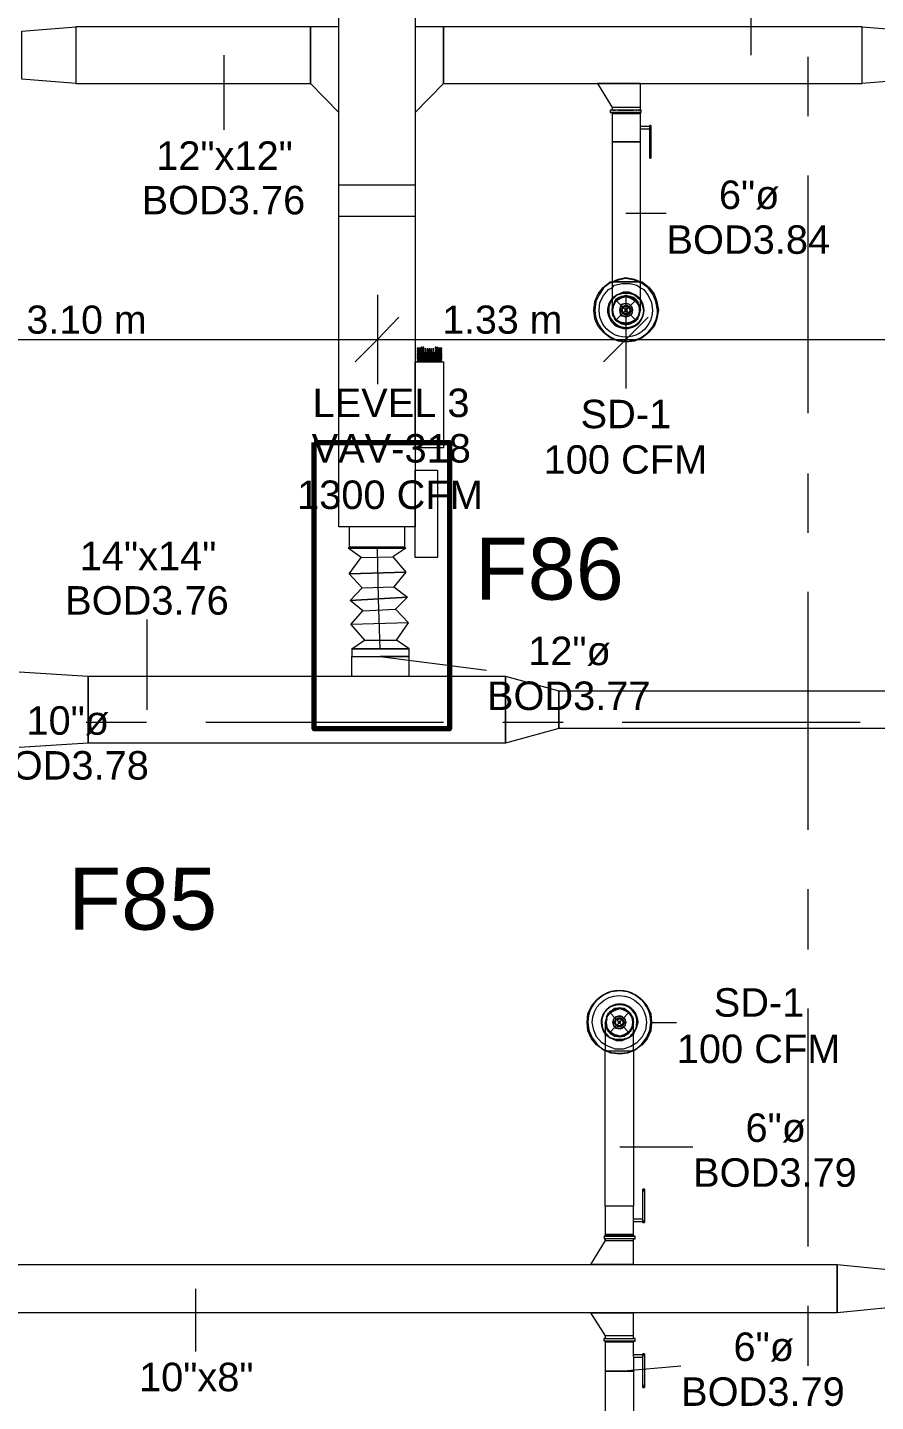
# Model space of a CAD drawing. Header units: metres. Extents: x -2 to 237, y -8 to 52.
# Drawn here: x 49.44 to 53.97, y 39.22 to 46.55 of the extents above; entities that cross this region are included whole.
import ezdxf

# ---------------------------------------------------------------- set-up
doc = ezdxf.new("R2010")
doc.units = ezdxf.units.M
doc.layers.add('HVAC - Ductos', color=5, linetype='Continuous', lineweight=0)
doc.layers.add('PDF3_Text', color=7, linetype='Continuous', lineweight=0)
doc.layers.add('PDF3_Geometry', color=7, linetype='Continuous', lineweight=0, true_color=0xaaaaaa)
doc.styles.add('PDF ArialUnicodeMS-Bold-Identity-H', font='arial.ttf')
doc.styles.add('PDF Helvetica', font='')
doc.styles.get('PDF Helvetica').set_extended_font_data('Helvetica')

msp = doc.modelspace()

# ---------------------------------------------------------------- linework, layer by layer
at = {"layer": 'HVAC - Ductos', "lineweight": 0}
for points in [[(51.5128, 46.6414), (51.5128, 45.5414), (51.1049, 45.5414), (51.1049, 46.6414)], [(49.7024, 46.5543), (49.7024, 46.2518), (49.4136, 46.2747), (49.4136, 46.5314)], [(50.9536, 46.5543), (49.7024, 46.5543), (49.7024, 46.2518), (50.9536, 46.2518), (50.9536, 46.5543), (50.9536, 46.2518), (51.1049, 46.096), (51.1049, 46.5543)], [(53.8962, 46.2518), (53.8962, 46.5543), (54.1849, 46.5314), (54.1849, 46.2747), (53.8962, 46.2518), (53.8962, 46.5543), (51.664, 46.5543), (51.5128, 46.5543), (51.5128, 46.096), (51.664, 46.2518), (51.664, 46.5543), (51.664, 46.2518)], [(52.7641, 45.8622), (52.7641, 45.8576), (52.7641, 45.853), (52.7641, 45.8576)], [(52.7686, 45.8622), (52.7686, 45.8576), (52.7686, 45.853), (52.7686, 45.8576)], [(51.1049, 43.8868), (51.1049, 45.711), (51.5128, 45.711), (51.5128, 43.8868)], [(52.5623, 45.1059), (52.5899, 45.1242), (52.622, 45.138), (52.6541, 45.138), (52.6861, 45.1242), (52.7091, 45.1059), (52.7136, 45.1014), (52.7091, 45.1059), (52.6861, 45.1242), (52.6541, 45.138), (52.622, 45.138), (52.5899, 45.1242), (52.5623, 45.1059), (52.5623, 45.1014)], [(52.7091, 45.1014), (52.6815, 45.1242), (52.6541, 45.1334), (52.622, 45.1334), (52.5899, 45.1242), (52.5669, 45.1014), (52.5623, 45.0968), (52.5669, 45.1014), (52.5899, 45.1242), (52.622, 45.1334), (52.6541, 45.1334), (52.6815, 45.1242), (52.7091, 45.1014), (52.7136, 45.0968)], [(52.5715, 45.0692), (52.5853, 45.0922), (52.6082, 45.1059), (52.6357, 45.1151), (52.6632, 45.1059), (52.6861, 45.0922), (52.7045, 45.0692), (52.7091, 45.0418), (52.7045, 45.0142), (52.6861, 44.9914), (52.6632, 44.9776), (52.6357, 44.973), (52.6082, 44.9776), (52.5853, 44.9914), (52.5715, 45.0142), (52.5669, 45.0418)], [(52.732, 45.0418), (52.7274, 45.0738), (52.7136, 45.1014), (52.7274, 45.0738)], [(52.6082, 45.0601), (52.6036, 45.0418), (52.6082, 45.0601), (52.6174, 45.0738), (52.6357, 45.0784), (52.6541, 45.0738), (52.6678, 45.0601), (52.6724, 45.0418), (52.6678, 45.0601), (52.6541, 45.0738), (52.6357, 45.0784), (52.6174, 45.0738)], [(52.6678, 45.0234), (52.6724, 45.0418), (52.6678, 45.0234), (52.6541, 45.0096), (52.6357, 45.0051), (52.6174, 45.0096), (52.6082, 45.0234), (52.6036, 45.0418), (52.6082, 45.0234), (52.6174, 45.0142), (52.6357, 45.0096), (52.6541, 45.0142)], [(52.6174, 45.0555), (52.6128, 45.0418), (52.6174, 45.0555), (52.6266, 45.0646), (52.6449, 45.0646), (52.6586, 45.0555), (52.6632, 45.0418), (52.6586, 45.0555), (52.6449, 45.0646), (52.6311, 45.0646)], [(52.6586, 45.028), (52.6632, 45.0418), (52.6586, 45.028), (52.6449, 45.0188), (52.6266, 45.0188), (52.6174, 45.028), (52.6128, 45.0418), (52.6174, 45.028), (52.6311, 45.0188), (52.6449, 45.0188)], [(52.622, 45.0555), (52.6357, 45.0646), (52.6495, 45.0555), (52.6586, 45.0418), (52.6495, 45.028), (52.6357, 45.0234), (52.622, 45.028), (52.6174, 45.0418)], [(52.6357, 45.0463), (52.6311, 45.0418), (52.6357, 45.0463), (52.6403, 45.0463), (52.6449, 45.0418), (52.6403, 45.0372), (52.6357, 45.0372), (52.6311, 45.0418), (52.6357, 45.0372), (52.6403, 45.0372), (52.6403, 45.0418), (52.6403, 45.0463)], [(51.6228, 44.8126), (51.6274, 44.8126), (51.6274, 44.8172)], [(51.664, 44.3084), (51.5128, 44.3084), (51.5128, 44.7668), (51.664, 44.7668)], [(51.632, 43.7218), (51.5128, 43.7218), (51.5128, 44.1892), (51.632, 44.1892)], [(51.1599, 43.7768), (51.1645, 43.7768), (51.1828, 43.7768), (51.2103, 43.7768), (51.247, 43.7768), (51.2882, 43.7768), (51.3295, 43.7768), (51.3707, 43.7768), (51.4074, 43.7768), (51.4349, 43.7768), (51.4532, 43.7768), (51.4578, 43.7768), (51.4578, 43.8868), (51.4532, 43.8868), (51.4395, 43.8868), (51.4166, 43.8868), (51.3845, 43.8868), (51.3478, 43.8868), (51.3111, 43.8868), (51.2699, 43.8868), (51.2332, 43.8868), (51.2011, 43.8868), (51.1782, 43.8868), (51.1645, 43.8868), (51.1599, 43.8868), (51.1599, 43.7768), (51.1553, 43.7722), (51.1645, 43.7722), (51.1828, 43.7722), (51.2103, 43.7722), (51.247, 43.7722), (51.2882, 43.7722), (51.3295, 43.7722), (51.3707, 43.7722), (51.4074, 43.7722), (51.4349, 43.7722), (51.4532, 43.7722), (51.4623, 43.7722), (51.4578, 43.7768), (51.4532, 43.7768), (51.4349, 43.7768), (51.4074, 43.7768), (51.3707, 43.7768), (51.3295, 43.7768), (51.2882, 43.7768), (51.247, 43.7768), (51.2103, 43.7768), (51.1828, 43.7768), (51.1645, 43.7768)], [(51.1599, 43.7768), (51.1645, 43.7768), (51.1782, 43.7768), (51.2011, 43.7768), (51.2332, 43.7768), (51.2699, 43.7768), (51.3111, 43.7768), (51.3478, 43.7768), (51.3845, 43.7768), (51.4166, 43.7768), (51.4395, 43.7768), (51.4532, 43.7768), (51.4578, 43.7768), (51.4532, 43.7768), (51.4395, 43.7768), (51.4166, 43.7768), (51.3845, 43.7768), (51.3478, 43.7768), (51.3111, 43.7768), (51.2699, 43.7768), (51.2332, 43.7768), (51.2011, 43.7768), (51.1782, 43.7768), (51.1645, 43.7768)], [(51.4807, 43.2359), (51.1736, 43.2359)], [(49.7666, 43.0892), (51.994, 43.0892), (51.994, 42.7317), (49.7666, 42.7317)], [(52.2782, 42.8096), (51.994, 42.7317), (51.994, 43.0892), (52.2782, 43.0113)], [(52.2782, 43.0113), (57.7645, 43.0113), (57.7645, 42.8096), (57.4116, 42.8096), (52.2782, 42.8096)], [(52.5715, 41.2605), (52.5669, 41.2421), (52.5715, 41.2605), (52.5853, 41.2742), (52.6036, 41.2788), (52.6174, 41.2742), (52.6311, 41.2605), (52.6357, 41.2421), (52.6311, 41.2605), (52.6174, 41.2696), (52.6036, 41.2742), (52.5853, 41.2696)], [(52.6311, 41.2238), (52.6357, 41.2421), (52.6311, 41.2238), (52.6174, 41.21), (52.6036, 41.2054), (52.5853, 41.21), (52.5715, 41.2238), (52.5669, 41.2421), (52.5715, 41.2238), (52.5853, 41.2146), (52.6036, 41.21), (52.6174, 41.2146)], [(52.5807, 41.2559), (52.5761, 41.2421), (52.5807, 41.2559), (52.5945, 41.265), (52.6082, 41.265), (52.622, 41.2559), (52.6266, 41.2421), (52.622, 41.2559), (52.6082, 41.265), (52.5945, 41.265)], [(52.622, 41.2284), (52.6266, 41.2421), (52.622, 41.2284), (52.6082, 41.2192), (52.5945, 41.2192), (52.5807, 41.2284), (52.5761, 41.2421), (52.5807, 41.2284), (52.5945, 41.2192), (52.6082, 41.2192)], [(52.5853, 41.2559), (52.6036, 41.2605), (52.6174, 41.2559), (52.622, 41.2421), (52.6174, 41.2284), (52.6036, 41.2238), (52.5853, 41.2284), (52.5807, 41.2421)], [(52.5991, 41.2467), (52.5945, 41.2421), (52.5991, 41.2467), (52.6036, 41.2467), (52.6082, 41.2421), (52.6036, 41.2467)], [(52.6036, 41.2375), (52.6082, 41.2421), (52.6036, 41.2375), (52.5991, 41.2375), (52.5945, 41.2421), (52.5991, 41.2375)], [(52.677, 41.1825), (52.6907, 41.21), (52.6999, 41.2421), (52.6907, 41.21)], [(52.5303, 41.1825), (52.5532, 41.1596), (52.5853, 41.1505), (52.6174, 41.1505), (52.6495, 41.1596), (52.6724, 41.1825), (52.677, 41.1871), (52.6724, 41.1825), (52.6495, 41.1596), (52.6174, 41.1505), (52.5853, 41.1505), (52.5532, 41.1596), (52.5303, 41.1825), (52.5257, 41.1871)], [(52.677, 41.178), (52.6495, 41.1596), (52.6174, 41.1459), (52.5853, 41.1459), (52.5532, 41.1596), (52.5257, 41.178), (52.5257, 41.1825), (52.5257, 41.178), (52.5532, 41.1596), (52.5853, 41.1459), (52.6174, 41.1459), (52.6495, 41.1596), (52.677, 41.178), (52.677, 41.1825)], [(52.5257, 40.1008), (52.5303, 40.1008), (52.5349, 40.1008), (52.5486, 40.1008), (52.5623, 40.1008), (52.5807, 40.1008), (52.6036, 40.1008), (52.622, 40.1008), (52.6403, 40.1008), (52.6541, 40.1008), (52.6678, 40.1008), (52.677, 40.1008), (52.677, 40.11), (52.6678, 40.11), (52.6541, 40.11), (52.6403, 40.11), (52.622, 40.11), (52.6036, 40.11), (52.5807, 40.11), (52.5623, 40.11), (52.5486, 40.11), (52.5349, 40.11), (52.5303, 40.11), (52.5257, 40.11)], [(53.7632, 39.6929), (49.2348, 39.6929), (49.2348, 39.9496), (53.7632, 39.9496)], [(52.677, 39.4683), (52.677, 39.4638)], [(52.7274, 39.3079), (52.7274, 39.3033), (52.7274, 39.2988), (52.7274, 39.2942), (52.7274, 39.2988), (52.7274, 39.3033)], [(52.7365, 39.3079), (52.7365, 39.3033), (52.7365, 39.2988), (52.7365, 39.2942), (52.7365, 39.2988), (52.7365, 39.3033)]]:
    msp.add_lwpolyline(points, close=True, dxfattribs=at)
for points in [[(53.3049, 46.403), (53.3049, 46.6001)], [(50.4907, 46.403), (50.4907, 46.0042)], [(52.7136, 46.1234), (52.7136, 46.2518), (52.7091, 46.2518), (52.6907, 46.2518), (52.6678, 46.2518), (52.6357, 46.2518), (52.5623, 46.2518), (52.5303, 46.2518), (52.5074, 46.2518), (52.4891, 46.2518), (52.4845, 46.2518), (52.5623, 46.1234)], [(52.4845, 46.2518), (52.4891, 46.2518), (52.5074, 46.2518), (52.5303, 46.2518), (52.5623, 46.2518), (52.6357, 46.2518), (52.6678, 46.2518), (52.6907, 46.2518), (52.7091, 46.2518), (52.7136, 46.2518)], [(52.7045, 46.1097), (52.7091, 46.1097), (52.7136, 46.1097), (52.7136, 46.1234), (52.7091, 46.1234), (52.7045, 46.1234), (52.6907, 46.1234), (52.677, 46.1234), (52.6586, 46.1234), (52.6357, 46.1234), (52.6174, 46.1234), (52.5991, 46.1234), (52.5807, 46.1234), (52.5715, 46.1234), (52.5623, 46.1234), (52.5623, 46.1097), (52.5578, 46.1097), (52.5532, 46.1097)], [(52.6128, 46.1234), (52.6082, 46.1234), (52.6036, 46.1234)], [(52.6678, 46.1234), (52.6632, 46.1234)], [(52.7136, 46.1097), (52.7182, 46.1097), (52.7091, 46.1097), (52.6953, 46.1097), (52.677, 46.1097), (52.6586, 46.1097), (52.6357, 46.1097), (52.6174, 46.1097), (52.5945, 46.1097), (52.5761, 46.1097), (52.5669, 46.1097), (52.5578, 46.1097), (52.5532, 46.1097), (52.5532, 46.096), (52.5578, 46.096), (52.5623, 46.096)], [(52.7136, 46.096), (52.7091, 46.096), (52.7045, 46.096), (52.6907, 46.096), (52.677, 46.096), (52.6586, 46.096), (52.6357, 46.096), (52.6174, 46.096), (52.5991, 46.096), (52.5807, 46.096), (52.5715, 46.096), (52.5623, 46.096), (52.5623, 46.0914), (52.5715, 46.0914), (52.5807, 46.0914), (52.5991, 46.0914), (52.6174, 46.0914), (52.6357, 46.0914), (52.6586, 46.0914), (52.677, 46.0914), (52.6907, 46.0914), (52.7045, 46.0914), (52.7091, 46.0914), (52.7136, 46.0914), (52.7136, 46.096), (52.7091, 46.096), (52.7182, 46.096), (52.7091, 46.096), (52.6953, 46.096), (52.677, 46.096), (52.6586, 46.096), (52.6357, 46.096), (52.6174, 46.096), (52.5945, 46.096), (52.5761, 46.096), (52.5669, 46.096), (52.5578, 46.096), (52.5532, 46.096)], [(52.7641, 45.8622), (52.7641, 46.018), (52.7641, 46.0226), (52.7641, 46.0272), (52.7641, 46.0226), (52.7641, 46.018), (52.7641, 46.0226), (52.7136, 46.0226), (52.7136, 46.0914), (52.7091, 46.0914), (52.7136, 46.0914), (52.7091, 46.0914), (52.7045, 46.0914), (52.6907, 46.0914), (52.677, 46.0914), (52.6586, 46.0914), (52.6357, 46.0914), (52.6174, 46.0914), (52.5991, 46.0914), (52.5807, 46.0914), (52.5715, 46.0914), (52.5623, 46.0914), (52.5623, 45.9401), (52.5715, 45.9401), (52.5807, 45.9401), (52.5991, 45.9401), (52.6174, 45.9401), (52.6357, 45.9401), (52.6586, 45.9401), (52.677, 45.9401), (52.6907, 45.9401), (52.7045, 45.9401), (52.7091, 45.9401), (52.7136, 45.9401), (52.7091, 45.9401), (52.7045, 45.9401), (52.6907, 45.9401), (52.677, 45.9401), (52.6586, 45.9401), (52.6357, 45.9401), (52.6174, 45.9401), (52.5991, 45.9401), (52.5807, 45.9401), (52.5715, 45.9401), (52.5623, 45.9401), (52.5623, 45.193), (52.5715, 45.193), (52.5807, 45.193), (52.5991, 45.193), (52.6174, 45.193), (52.6357, 45.193), (52.6586, 45.193), (52.677, 45.193), (52.6907, 45.193), (52.7045, 45.193), (52.7091, 45.193), (52.7136, 45.193), (52.7136, 45.9401), (52.7136, 46.0088), (52.7641, 46.0088)], [(52.5669, 46.1097), (52.5715, 46.1097)], [(52.5761, 46.1097), (52.5807, 46.1097)], [(52.5945, 46.1097), (52.5991, 46.1097), (52.6174, 46.1097), (52.6357, 46.1097), (52.6586, 46.1097), (52.677, 46.1097)], [(52.6907, 46.1097), (52.6953, 46.1097)], [(52.7182, 46.096), (52.7182, 46.1097)], [(52.7136, 46.0088), (52.7136, 46.0134), (52.7136, 46.018)], [(52.7686, 46.0272), (52.7641, 46.0272)], [(52.7686, 46.018), (52.7686, 46.0226), (52.7686, 46.0272), (52.7686, 46.0226), (52.7686, 46.018), (52.7686, 45.8622)], [(52.7641, 45.853), (52.7686, 45.853)], [(52.6357, 45.5597), (52.8511, 45.5597)], [(52.5623, 45.0418), (52.5623, 45.0234), (52.5715, 45.0051), (52.5807, 44.9868), (52.5991, 44.9776), (52.6174, 44.9684), (52.6357, 44.9638), (52.6586, 44.9684), (52.677, 44.9776), (52.6907, 44.9868), (52.7045, 45.0051), (52.7091, 45.0234), (52.7136, 45.0418), (52.7136, 45.0463), (52.7136, 45.0418), (52.7136, 45.0463), (52.7136, 45.0692), (52.7136, 45.0968), (52.7136, 45.1334), (52.7136, 45.1746), (52.7136, 45.193), (52.7228, 45.193), (52.7595, 45.1655), (52.787, 45.1288), (52.8007, 45.0876), (52.8099, 45.0418), (52.8007, 44.9959), (52.787, 44.9546), (52.7595, 44.9226), (52.7228, 44.8951), (52.6815, 44.8768), (52.6357, 44.8722), (52.5945, 44.8768), (52.5532, 44.8951), (52.5166, 44.9226), (52.4891, 44.9546), (52.4707, 44.9959), (52.4661, 45.0418), (52.4707, 45.0876), (52.4891, 45.1288), (52.5166, 45.1655), (52.5532, 45.193), (52.5623, 45.193), (52.5623, 45.1518), (52.5623, 45.1105), (52.5623, 45.0784), (52.5623, 45.0555), (52.5623, 45.0418), (52.5623, 45.0463), (52.5623, 45.0418), (52.5623, 45.0234), (52.5715, 45.0051), (52.5807, 44.9868), (52.5991, 44.9776), (52.6174, 44.9684), (52.6357, 44.9638), (52.6586, 44.9684), (52.677, 44.9776), (52.6907, 44.9868), (52.7045, 45.0051), (52.7091, 45.0234), (52.7136, 45.0418)], [(52.5623, 45.193), (52.5945, 45.2068), (52.6357, 45.2159), (52.6815, 45.2068), (52.7136, 45.193)], [(52.7136, 45.1884), (52.6815, 45.2022), (52.6357, 45.2114), (52.5945, 45.2022), (52.5623, 45.1884)], [(52.7136, 45.193), (52.7091, 45.193), (52.7045, 45.193), (52.6907, 45.193), (52.677, 45.193), (52.6586, 45.193), (52.6357, 45.193), (52.6174, 45.193), (52.5991, 45.193), (52.5807, 45.193), (52.5715, 45.193), (52.5623, 45.193)], [(52.5623, 45.1609), (52.5761, 45.1746), (52.6174, 45.1838), (52.6586, 45.1838), (52.6953, 45.1746), (52.7136, 45.1609)], [(51.3111, 45.1242), (51.3111, 44.8859), (51.3111, 44.6476)], [(52.7136, 45.0463), (52.7091, 45.0601), (52.7045, 45.0784), (52.6907, 45.0968), (52.677, 45.1105), (52.6586, 45.1151), (52.6357, 45.1196), (52.6174, 45.1151), (52.5991, 45.1105), (52.5807, 45.0968), (52.5715, 45.0784), (52.5623, 45.0601), (52.5623, 45.0463), (52.5669, 45.0692), (52.5669, 45.0738)], [(52.5669, 45.0188), (52.5623, 45.0418), (52.5669, 45.0234), (52.5715, 45.0051), (52.5853, 44.9914), (52.5991, 44.9776), (52.6174, 44.973), (52.6357, 44.9684), (52.6541, 44.973), (52.6724, 44.9776), (52.6907, 44.9914), (52.6999, 45.0051), (52.7091, 45.0234), (52.7091, 45.0418), (52.7091, 45.0601), (52.6999, 45.0784), (52.6907, 45.0922), (52.6724, 45.1059), (52.6541, 45.1151), (52.6357, 45.1151), (52.6174, 45.1151), (52.5991, 45.1059), (52.5853, 45.0922), (52.5715, 45.0784), (52.5669, 45.0601), (52.5623, 45.0418)], [(52.5715, 45.0738), (52.5853, 45.0922), (52.6036, 45.1105), (52.6082, 45.1105), (52.6128, 45.1151)], [(52.6128, 45.1105), (52.6357, 45.1151), (52.6632, 45.1105)], [(52.6357, 45.1242), (52.6357, 44.8859), (52.6357, 44.6476)], [(52.6632, 45.1151), (52.6678, 45.1105)], [(52.6678, 45.1059), (52.6907, 45.0922), (52.7045, 45.0738), (52.7091, 45.0692)], [(52.5669, 45.0096), (52.5669, 45.0142)], [(52.7045, 45.0692), (52.7091, 45.0418), (52.7045, 45.0188)], [(52.7091, 45.0142), (52.7045, 45.0096)], [(51.4257, 45.0051), (51.3111, 44.8859), (51.1919, 44.7668)], [(52.7549, 45.0051), (52.6357, 44.8859), (52.5166, 44.7668)], [(52.6036, 44.9776), (52.5853, 44.9914), (52.5715, 45.0096)], [(52.6128, 44.973), (52.6082, 44.973), (52.6036, 44.973)], [(52.6632, 44.973), (52.6357, 44.9684), (52.6128, 44.973)], [(52.6678, 44.973), (52.6632, 44.973)], [(52.7045, 45.0096), (52.6907, 44.9914), (52.6678, 44.9776)], [(44.1702, 44.8859), (48.2082, 44.8859), (51.3111, 44.8859), (52.6357, 44.8859), (56.0457, 44.8859), (57.1457, 44.8859)], [(52.6357, 44.8722), (52.6357, 44.6246)], [(51.6549, 44.7668), (51.5953, 44.7668), (51.6549, 44.7668), (51.6549, 44.7713), (51.5999, 44.7713), (51.5999, 44.7805), (51.6549, 44.7805), (51.6549, 44.7851), (51.6045, 44.7851), (51.609, 44.7896), (51.6549, 44.7896), (51.6549, 44.7942), (51.609, 44.7942), (51.6136, 44.7988), (51.6549, 44.7988), (51.6549, 44.8034), (51.6136, 44.8034), (51.6182, 44.808), (51.6549, 44.808), (51.6549, 44.8126), (51.6228, 44.8126), (51.6228, 44.8172), (51.6549, 44.8172), (51.6549, 44.8218), (51.6274, 44.8218), (51.6274, 44.8264), (51.6549, 44.8264), (51.6549, 44.8309), (51.632, 44.8309), (51.6365, 44.8355), (51.6549, 44.8355), (51.6549, 44.8401), (51.632, 44.8401), (51.632, 44.8355), (51.632, 44.8446), (51.6274, 44.8446), (51.6274, 44.8309), (51.6228, 44.8172), (51.6228, 44.8446), (51.6182, 44.8446), (51.6182, 44.8126), (51.609, 44.8034), (51.609, 44.8401), (51.609, 44.7942), (51.5999, 44.7851), (51.5999, 44.8355), (51.5953, 44.8355), (51.5953, 44.7759), (51.5953, 44.7805), (51.5907, 44.7805), (51.5907, 44.8355), (51.5861, 44.8355), (51.5861, 44.7805), (51.5815, 44.7805), (51.5815, 44.7759), (51.5815, 44.8355), (51.577, 44.8355), (51.577, 44.7851), (51.5678, 44.7942), (51.5678, 44.8401), (51.5678, 44.8034), (51.5586, 44.8126), (51.5586, 44.8446), (51.554, 44.8446), (51.554, 44.8172), (51.5495, 44.8309), (51.5495, 44.8446), (51.5449, 44.8446), (51.5449, 44.8355), (51.5449, 44.8401), (51.522, 44.8401), (51.522, 44.8355), (51.5403, 44.8355), (51.5449, 44.8309), (51.522, 44.8309), (51.522, 44.8264), (51.5449, 44.8264), (51.5495, 44.8218), (51.522, 44.8218), (51.522, 44.8172), (51.554, 44.8172), (51.554, 44.8126), (51.522, 44.8126), (51.522, 44.808), (51.5586, 44.808), (51.5632, 44.8034), (51.522, 44.8034), (51.522, 44.7988), (51.5632, 44.7988), (51.5678, 44.7942), (51.522, 44.7942), (51.522, 44.7896), (51.5678, 44.7896), (51.5724, 44.7851), (51.522, 44.7851), (51.522, 44.7805), (51.577, 44.7805), (51.577, 44.7713), (51.522, 44.7713), (51.522, 44.7668), (51.5815, 44.7668), (51.522, 44.7668)], [(51.5678, 44.7896), (51.5678, 44.7942), (51.5632, 44.7942), (51.5495, 44.7942), (51.5495, 44.7988), (51.5632, 44.7988), (51.5632, 44.8034), (51.5632, 44.8172), (51.5632, 44.808)], [(51.554, 44.8126), (51.5495, 44.8172), (51.5495, 44.8126)], [(51.5495, 44.8126), (51.554, 44.808)], [(51.5495, 44.7896), (51.5678, 44.7896), (51.5678, 44.7942), (51.5632, 44.7988), (51.5632, 44.8034), (51.5632, 44.808)], [(51.554, 44.808), (51.5495, 44.808), (51.5495, 44.8034), (51.5586, 44.8034)], [(51.5586, 44.8126), (51.5586, 44.8172), (51.5586, 44.808), (51.554, 44.8126)], [(51.5586, 44.8126), (51.5586, 44.808), (51.5632, 44.8034), (51.5632, 44.7988)], [(51.5586, 44.8034), (51.5632, 44.7988)], [(51.5724, 44.7942), (51.5724, 44.7896), (51.5678, 44.7896)], [(51.5724, 44.7896), (51.5724, 44.8172), (51.5724, 44.7942)], [(51.5724, 44.7896), (51.577, 44.7805), (51.577, 44.808), (51.577, 44.7805), (51.5815, 44.7759), (51.5861, 44.7805), (51.5907, 44.7805), (51.5953, 44.7759), (51.5999, 44.7805), (51.5999, 44.808), (51.5999, 44.7805), (51.6045, 44.7896), (51.6045, 44.7942)], [(51.5861, 44.7805), (51.5861, 44.808), (51.5861, 44.7805)], [(51.5907, 44.7805), (51.5907, 44.808), (51.5907, 44.7805)], [(51.6045, 44.7942), (51.6045, 44.8172), (51.6045, 44.7896), (51.609, 44.7942), (51.6136, 44.7942), (51.6274, 44.7942), (51.6274, 44.7988), (51.6136, 44.7988), (51.6136, 44.8034), (51.6182, 44.808), (51.6182, 44.8126)], [(51.6274, 44.7896), (51.609, 44.7896), (51.609, 44.7942), (51.6136, 44.7988), (51.6182, 44.8034)], [(51.6136, 44.808), (51.6136, 44.8172), (51.6136, 44.8034), (51.6136, 44.7988)], [(51.6136, 44.808), (51.6136, 44.8034), (51.6136, 44.7988)], [(51.6228, 44.808), (51.6228, 44.8126), (51.6182, 44.808), (51.6182, 44.8172), (51.6182, 44.8126)], [(51.6182, 44.8034), (51.6274, 44.8034), (51.6274, 44.808), (51.6228, 44.808)], [(51.5495, 44.7896), (51.5495, 44.7851), (51.5724, 44.7851), (51.577, 44.7805)], [(51.577, 44.7805), (51.5495, 44.7805)], [(51.5495, 44.7805), (51.5495, 44.7759), (51.577, 44.7759)], [(51.577, 44.7759), (51.5815, 44.7713), (51.5495, 44.7713), (51.5495, 44.7668)], [(51.5495, 44.7668), (51.5861, 44.7668), (51.5815, 44.7713), (51.5861, 44.7713), (51.5861, 44.7759), (51.5907, 44.7759), (51.5907, 44.7713), (51.5907, 44.7668)], [(51.5815, 44.7713), (51.5815, 44.7759), (51.5861, 44.7759), (51.5907, 44.7759), (51.5953, 44.7759), (51.5907, 44.7713)], [(51.5907, 44.7713), (51.5861, 44.7668), (51.5815, 44.7713)], [(51.5907, 44.7668), (51.5953, 44.7668)], [(51.6274, 44.7668), (51.6274, 44.7713), (51.5953, 44.7713), (51.5999, 44.7759)], [(51.5953, 44.7668), (51.6274, 44.7668)], [(51.5999, 44.7805), (51.6045, 44.7851)], [(51.6274, 44.7805), (51.5999, 44.7805)], [(51.5999, 44.7759), (51.6274, 44.7759), (51.6274, 44.7805)], [(51.6045, 44.7851), (51.609, 44.7851)], [(51.609, 44.7851), (51.6274, 44.7851), (51.6274, 44.7896)], [(51.224, 43.7218), (51.1553, 43.7722), (51.4623, 43.7722), (51.3936, 43.7263), (51.4623, 43.6438), (51.1599, 43.6346), (51.224, 43.7218), (51.3936, 43.7263)], [(51.1553, 43.7722), (51.1645, 43.7722), (51.1828, 43.7722), (51.2103, 43.7722), (51.247, 43.7722), (51.2882, 43.7722), (51.3295, 43.7722), (51.3707, 43.7722), (51.4074, 43.7722), (51.4349, 43.7722), (51.4532, 43.7722), (51.4623, 43.7722)], [(51.3249, 43.2359), (51.3157, 43.5018), (51.3111, 43.7722)], [(51.2286, 43.5613), (51.1599, 43.6346), (51.4623, 43.6438), (51.3982, 43.5659), (51.4715, 43.5109), (51.1645, 43.4926), (51.2286, 43.5613), (51.3982, 43.5659)], [(51.2332, 43.4376), (51.1645, 43.4926), (51.4715, 43.5109), (51.4074, 43.4468), (51.4761, 43.3734), (51.169, 43.3642), (51.2332, 43.4376), (51.4074, 43.4468)], [(50.0828, 42.9105), (50.0828, 43.3918)], [(51.1919, 43.2359), (51.1782, 43.2359), (51.1736, 43.2359), (51.2424, 43.2817), (51.412, 43.2817), (51.4761, 43.3734), (51.169, 43.3642), (51.2424, 43.2817)], [(51.1782, 43.0892), (51.1736, 43.0892), (51.1736, 43.1946), (51.1782, 43.1946), (51.1919, 43.1946), (51.2195, 43.1946), (51.2516, 43.1946), (51.2882, 43.1946), (51.3249, 43.1946), (51.3661, 43.1946), (51.4028, 43.1946), (51.4349, 43.1946), (51.4578, 43.1946), (51.4715, 43.1946), (51.4807, 43.1946), (51.4807, 43.2359), (51.412, 43.2817)], [(51.4578, 43.2359), (51.4715, 43.2359), (51.4807, 43.2359), (51.4715, 43.2359), (51.4578, 43.2359), (51.4349, 43.2359), (51.4028, 43.2359), (51.3661, 43.2359), (51.3249, 43.2359), (51.2882, 43.2359), (51.2516, 43.2359), (51.2195, 43.2359), (51.1919, 43.2359), (51.1782, 43.2359), (51.1736, 43.2359), (51.1736, 43.1946), (51.1782, 43.1946), (51.1919, 43.1946), (51.2195, 43.1946), (51.2516, 43.1946), (51.2882, 43.1946), (51.3249, 43.1946), (51.8932, 43.1213)], [(51.1919, 43.1946), (51.2195, 43.1946), (51.2516, 43.1946), (51.2882, 43.1946), (51.3249, 43.1946), (51.3661, 43.1946), (51.4028, 43.1946), (51.4349, 43.1946), (51.4578, 43.1946)], [(51.4761, 43.0892), (51.4807, 43.0892), (51.4807, 43.1946), (51.4715, 43.1946), (51.4578, 43.1946), (51.4349, 43.1946), (51.4028, 43.1946), (51.3661, 43.1946), (51.3249, 43.1946)], [(49.3998, 43.1122), (49.7666, 43.0892)], [(49.7666, 43.0892), (49.7666, 42.7317)], [(51.1828, 43.0892), (51.1873, 43.0892), (51.1919, 43.0892)], [(51.2011, 43.0892), (51.2057, 43.0892), (51.2149, 43.0892)], [(51.224, 43.0892), (51.2332, 43.0892), (51.2424, 43.0892)], [(51.2561, 43.0892), (51.2607, 43.0892), (51.279, 43.0892)], [(51.2882, 43.0892), (51.2928, 43.0892), (51.3249, 43.0892), (51.3615, 43.0892)], [(51.3753, 43.0892), (51.3936, 43.0892)], [(51.4074, 43.0892), (51.4212, 43.0892), (51.4303, 43.0892)], [(51.4395, 43.0892), (51.444, 43.0892), (51.4532, 43.0892)], [(51.4578, 43.0892), (51.4623, 43.0892), (51.4715, 43.0892)], [(49.7666, 42.7317), (49.3998, 42.7088)], [(52.677, 41.2421), (52.677, 41.2605), (52.6678, 41.2788), (52.6541, 41.2971), (52.6403, 41.3063), (52.622, 41.3154), (52.6036, 41.32), (52.5807, 41.3154), (52.5623, 41.3063), (52.5486, 41.2971), (52.5349, 41.2788), (52.5303, 41.2605), (52.5257, 41.2421), (52.5257, 41.2375), (52.5257, 41.2421), (52.5257, 41.2375), (52.5257, 41.2192), (52.5257, 41.1871), (52.5257, 41.1505), (52.5257, 41.1092), (52.5257, 41.0908), (52.5166, 41.0954), (52.4799, 41.123), (52.4524, 41.1551), (52.4341, 41.1962), (52.4295, 41.2421), (52.4341, 41.288), (52.4524, 41.3292), (52.4799, 41.3613), (52.5166, 41.3888), (52.5578, 41.4071), (52.6036, 41.4117), (52.6449, 41.4071), (52.6861, 41.3888), (52.7228, 41.3613), (52.7503, 41.3292), (52.7686, 41.288), (52.7732, 41.2421), (52.7686, 41.1962), (52.7503, 41.1551), (52.7228, 41.123), (52.6861, 41.0954), (52.677, 41.0908), (52.677, 41.1321), (52.677, 41.1734), (52.677, 41.2054), (52.677, 41.2284), (52.677, 41.2421), (52.677, 41.2375), (52.677, 41.2421), (52.677, 41.2605), (52.6678, 41.2788), (52.6541, 41.2971), (52.6403, 41.3063), (52.622, 41.3154), (52.6036, 41.32), (52.5807, 41.3154), (52.5623, 41.3063), (52.5486, 41.2971), (52.5349, 41.2788), (52.5303, 41.2605), (52.5257, 41.2421)], [(52.5349, 41.265), (52.5303, 41.2421), (52.5349, 41.2696), (52.5532, 41.2925), (52.5761, 41.3063), (52.6036, 41.3154), (52.6311, 41.3063), (52.6541, 41.2925), (52.6678, 41.2696), (52.6724, 41.2421), (52.6678, 41.2146), (52.6541, 41.1917), (52.6311, 41.178), (52.6036, 41.1688), (52.5761, 41.178)], [(52.6357, 41.1734), (52.6311, 41.1734), (52.6266, 41.1734), (52.6036, 41.1688), (52.622, 41.1688), (52.6403, 41.178), (52.6541, 41.1917), (52.6632, 41.2054), (52.6724, 41.2238), (52.677, 41.2421), (52.6724, 41.2605), (52.6632, 41.2788), (52.6541, 41.2925), (52.6403, 41.3063), (52.622, 41.3154), (52.6036, 41.3154), (52.5807, 41.3154), (52.5669, 41.3063), (52.5486, 41.2925), (52.5395, 41.2788), (52.5303, 41.2605), (52.5303, 41.2421), (52.5303, 41.2238), (52.5395, 41.2054), (52.5486, 41.1917), (52.5669, 41.178), (52.5486, 41.1917), (52.5349, 41.21), (52.5303, 41.2146)], [(52.5349, 41.2742), (52.5486, 41.2925), (52.5715, 41.3063)], [(52.5715, 41.3109), (52.5761, 41.3154)], [(52.5761, 41.3109), (52.6036, 41.3154), (52.6266, 41.3109)], [(52.6266, 41.3154), (52.6311, 41.3109)], [(52.6311, 41.3063), (52.6541, 41.2925), (52.6678, 41.2742)], [(52.5257, 41.2375), (52.5303, 41.2238), (52.5349, 41.2054), (52.5486, 41.1871), (52.5623, 41.178), (52.5807, 41.1688), (52.6036, 41.1642), (52.622, 41.1688), (52.6403, 41.178), (52.6541, 41.1871), (52.6678, 41.2054), (52.677, 41.2238), (52.677, 41.2375)], [(52.5303, 41.2696), (52.5349, 41.2742)], [(52.5715, 41.178), (52.5532, 41.1917), (52.5349, 41.2146), (52.5303, 41.2421), (52.5349, 41.2192)], [(52.6678, 41.21), (52.6541, 41.1917), (52.6357, 41.178)], [(52.6724, 41.2742), (52.6724, 41.2696)], [(52.6724, 41.265), (52.677, 41.2421), (52.6724, 41.2192)], [(52.6724, 41.2146), (52.6724, 41.21)], [(52.7732, 41.2421), (52.9061, 41.2421)], [(52.5669, 41.178), (52.5807, 41.1688), (52.6036, 41.1688), (52.5761, 41.1734), (52.5715, 41.1734)], [(52.677, 41.123), (52.6632, 41.1138), (52.622, 41.1), (52.5807, 41.1), (52.5441, 41.1138), (52.5257, 41.123)], [(52.5257, 41.0954), (52.5578, 41.0817), (52.6036, 41.0771), (52.6449, 41.0817), (52.677, 41.0954)], [(52.677, 41.0908), (52.6449, 41.0771), (52.6036, 41.0725), (52.5578, 41.0771), (52.5257, 41.0908)], [(52.7274, 40.1925), (52.677, 40.1925), (52.677, 40.2613), (52.6678, 40.2613), (52.6541, 40.2613), (52.6403, 40.2613), (52.622, 40.2613), (52.6036, 40.2613), (52.5807, 40.2613), (52.5623, 40.2613), (52.5486, 40.2613), (52.5349, 40.2613), (52.5303, 40.2613), (52.5257, 40.2613), (52.5257, 41.0908), (52.5303, 41.0908), (52.5349, 41.0908), (52.5486, 41.0908), (52.5623, 41.0908), (52.5807, 41.0908), (52.6036, 41.0908), (52.622, 41.0908), (52.6403, 41.0908), (52.6541, 41.0908), (52.6678, 41.0908), (52.677, 41.0908), (52.677, 40.2613), (52.6678, 40.2613), (52.6541, 40.2613), (52.6403, 40.2613), (52.622, 40.2613), (52.6036, 40.2613), (52.5807, 40.2613), (52.5623, 40.2613), (52.5486, 40.2613), (52.5349, 40.2613), (52.5303, 40.2613), (52.5257, 40.2613), (52.5257, 40.11), (52.5303, 40.11), (52.5349, 40.11), (52.5486, 40.11), (52.5623, 40.11), (52.5807, 40.11), (52.6036, 40.11), (52.622, 40.11), (52.6403, 40.11), (52.6541, 40.11), (52.6678, 40.11), (52.677, 40.11), (52.677, 40.1788), (52.7274, 40.1788), (52.7274, 40.1834), (52.7274, 40.1879)], [(52.5257, 41.0908), (52.5303, 41.0908), (52.5349, 41.0908), (52.5486, 41.0908), (52.5623, 41.0908), (52.5807, 41.0908), (52.6036, 41.0908), (52.622, 41.0908), (52.6403, 41.0908), (52.6541, 41.0908), (52.6678, 41.0908), (52.677, 41.0908)], [(52.6036, 40.5775), (52.9932, 40.5775)], [(52.7365, 40.3529), (52.7274, 40.3529)], [(52.7274, 40.1834), (52.7274, 40.1788), (52.7274, 40.1742), (52.7274, 40.1788), (52.7274, 40.1834), (52.7274, 40.1879), (52.7274, 40.3392), (52.7274, 40.3438), (52.7274, 40.3484), (52.7274, 40.3529), (52.7274, 40.3484), (52.7274, 40.3438), (52.7274, 40.3392)], [(52.7365, 40.3392), (52.7365, 40.3438), (52.7365, 40.3484), (52.7365, 40.3529), (52.7365, 40.3484), (52.7365, 40.3438), (52.7365, 40.3392), (52.7365, 40.1879), (52.7365, 40.1834), (52.7365, 40.1788), (52.7365, 40.1742), (52.7365, 40.1788), (52.7365, 40.1834), (52.7365, 40.1879)], [(52.677, 40.1788), (52.677, 40.1834), (52.677, 40.1879)], [(52.7274, 40.1742), (52.7365, 40.1742)], [(52.5257, 40.0779), (52.4478, 39.9496), (52.457, 39.9496), (52.4707, 39.9496), (52.4982, 39.9496), (52.5257, 39.9496), (52.6036, 39.9496), (52.6311, 39.9496), (52.6541, 39.9496), (52.6724, 39.9496), (52.677, 39.9496), (52.677, 40.0779)], [(52.677, 40.1008), (52.6815, 40.1008), (52.6861, 40.1008), (52.6815, 40.1008), (52.6724, 40.1008), (52.6586, 40.1008), (52.6449, 40.1008), (52.622, 40.1008), (52.6036, 40.1008), (52.5807, 40.1008), (52.5623, 40.1008), (52.5441, 40.1008), (52.5303, 40.1008), (52.5212, 40.1008), (52.5212, 40.0871), (52.5257, 40.0871)], [(52.5257, 40.1008), (52.5212, 40.1008)], [(52.677, 40.0871), (52.6815, 40.0871), (52.6861, 40.0871), (52.6815, 40.0871), (52.6724, 40.0871), (52.6586, 40.0871), (52.6449, 40.0871), (52.622, 40.0871), (52.6036, 40.0871), (52.5807, 40.0871), (52.5623, 40.0871), (52.5441, 40.0871), (52.5303, 40.0871), (52.5212, 40.0871)], [(52.5349, 40.0871), (52.5303, 40.0871), (52.5257, 40.0871), (52.5257, 40.0779), (52.5303, 40.0779), (52.5349, 40.0779), (52.5486, 40.0779), (52.5623, 40.0779), (52.5807, 40.0779), (52.6036, 40.0779), (52.622, 40.0779), (52.6403, 40.0779), (52.6541, 40.0779), (52.6678, 40.0779), (52.677, 40.0779), (52.677, 40.0871), (52.6678, 40.0871)], [(52.5486, 40.0871), (52.5441, 40.0871)], [(52.6449, 40.0871), (52.6403, 40.0871), (52.622, 40.0871), (52.6036, 40.0871), (52.5807, 40.0871), (52.5623, 40.0871)], [(52.5715, 40.0779), (52.5761, 40.0779)], [(52.6266, 40.0779), (52.6311, 40.0779), (52.6357, 40.0779)], [(52.6586, 40.0871), (52.6541, 40.0871)], [(52.6678, 40.0779), (52.6724, 40.0779)], [(52.6861, 40.0871), (52.6861, 40.1008)], [(52.677, 39.9496), (52.6724, 39.9496), (52.6541, 39.9496), (52.6311, 39.9496), (52.6036, 39.9496), (52.5257, 39.9496), (52.4982, 39.9496), (52.4707, 39.9496), (52.457, 39.9496), (52.4478, 39.9496)], [(53.7632, 39.9496), (54.052, 39.9221)], [(53.7632, 39.6929), (53.7632, 39.9496)], [(50.3394, 39.8212), (50.3394, 39.4867)], [(52.677, 39.5692), (52.677, 39.6929), (52.6724, 39.6929), (52.6541, 39.6929), (52.6311, 39.6929), (52.6036, 39.6929), (52.5257, 39.6929), (52.4982, 39.6929), (52.4707, 39.6929), (52.457, 39.6929), (52.4478, 39.6929), (52.5257, 39.5692)], [(52.4478, 39.6929), (52.457, 39.6929), (52.4707, 39.6929), (52.4982, 39.6929), (52.5257, 39.6929), (52.6036, 39.6929), (52.6311, 39.6929), (52.6541, 39.6929), (52.6724, 39.6929), (52.677, 39.6929)], [(54.052, 39.7204), (53.7632, 39.6929)], [(52.7274, 39.3079), (52.7274, 39.4592), (52.7274, 39.4638), (52.7274, 39.4683), (52.7274, 39.4729), (52.7274, 39.4683), (52.7274, 39.4638), (52.7274, 39.4683), (52.677, 39.4683), (52.677, 39.5371), (52.6678, 39.5371), (52.6541, 39.5371), (52.6403, 39.5371), (52.622, 39.5371), (52.6036, 39.5371), (52.5807, 39.5371), (52.5623, 39.5371), (52.5486, 39.5371), (52.5349, 39.5371), (52.5303, 39.5371), (52.5257, 39.5371), (52.5303, 39.5371), (52.5257, 39.5371), (52.5303, 39.5371), (52.5349, 39.5371), (52.5486, 39.5371), (52.5623, 39.5371), (52.5807, 39.5371), (52.6036, 39.5371), (52.622, 39.5371), (52.6403, 39.5371), (52.6541, 39.5371), (52.6678, 39.5371), (52.677, 39.5371), (52.677, 39.5417), (52.6678, 39.5417), (52.6541, 39.5417), (52.6403, 39.5417), (52.622, 39.5417), (52.6036, 39.5417), (52.5807, 39.5417), (52.5623, 39.5417), (52.5486, 39.5417), (52.5349, 39.5417), (52.5303, 39.5417), (52.5257, 39.5417), (52.5303, 39.5417), (52.5212, 39.5417), (52.5212, 39.5554), (52.5303, 39.5554), (52.5441, 39.5554), (52.5623, 39.5554), (52.5807, 39.5554), (52.6036, 39.5554), (52.622, 39.5554), (52.6449, 39.5554), (52.6586, 39.5554), (52.6724, 39.5554), (52.6815, 39.5554), (52.6861, 39.5554), (52.6815, 39.5554), (52.677, 39.5554)], [(52.5257, 39.5554), (52.5212, 39.5554)], [(52.677, 39.5417), (52.6815, 39.5417), (52.6861, 39.5417), (52.6815, 39.5417), (52.6724, 39.5417), (52.6586, 39.5417), (52.6449, 39.5417), (52.622, 39.5417), (52.6036, 39.5417), (52.5807, 39.5417), (52.5623, 39.5417), (52.5441, 39.5417), (52.5303, 39.5417), (52.5212, 39.5417)], [(52.6678, 39.5554), (52.677, 39.5554), (52.677, 39.5692), (52.6678, 39.5692), (52.6541, 39.5692), (52.6403, 39.5692), (52.622, 39.5692), (52.6036, 39.5692), (52.5807, 39.5692), (52.5623, 39.5692), (52.5486, 39.5692), (52.5349, 39.5692), (52.5303, 39.5692), (52.5257, 39.5692), (52.5257, 39.5554), (52.5303, 39.5554), (52.5349, 39.5554)], [(52.5257, 39.5417), (52.5257, 39.5371), (52.5257, 39.3813), (52.5303, 39.3813), (52.5349, 39.3813), (52.5486, 39.3813), (52.5623, 39.3813), (52.5807, 39.3813), (52.6036, 39.3813), (52.622, 39.3813), (52.6403, 39.3813), (52.6541, 39.3813), (52.6678, 39.3813), (52.677, 39.3813), (52.677, 37.9925)], [(52.5441, 39.5554), (52.5486, 39.5554)], [(52.5623, 39.5554), (52.5807, 39.5554), (52.6036, 39.5554), (52.622, 39.5554), (52.6403, 39.5554), (52.6449, 39.5554)], [(52.5761, 39.5692), (52.5715, 39.5692)], [(52.6357, 39.5692), (52.6311, 39.5692), (52.6266, 39.5692)], [(52.6541, 39.5554), (52.6586, 39.5554)], [(52.6724, 39.5692), (52.6678, 39.5692)], [(52.6861, 39.5417), (52.6861, 39.5554)], [(52.7274, 39.4546), (52.677, 39.4546), (52.677, 39.3813), (52.6678, 39.3813), (52.6541, 39.3813), (52.6403, 39.3813), (52.622, 39.3813), (52.6036, 39.3813), (52.5807, 39.3813), (52.5623, 39.3813), (52.5486, 39.3813), (52.5349, 39.3813), (52.5303, 39.3813), (52.5257, 39.3813), (52.5257, 37.9925)], [(52.677, 39.4592), (52.677, 39.4638), (52.677, 39.4683), (52.677, 39.4638)], [(52.7365, 39.4729), (52.7274, 39.4729)], [(52.7274, 39.4592), (52.7274, 39.4638), (52.7274, 39.4683)], [(52.7365, 39.4592), (52.7365, 39.4638), (52.7365, 39.4683), (52.7365, 39.4729), (52.7365, 39.4683), (52.7365, 39.4638), (52.7365, 39.4592), (52.7365, 39.3079)], [(52.6036, 39.3813), (52.9291, 39.4088)], [(52.7274, 39.2942), (52.7365, 39.2942)]]:
    msp.add_lwpolyline(points, dxfattribs=at)
for points in [[(52.5623, 45.1884), (52.5532, 45.1884), (52.5166, 45.1609), (52.4936, 45.1242), (52.4753, 45.0876), (52.4707, 45.0418, 0.986375), (52.8053, 45.0418), (52.7962, 45.0876), (52.7824, 45.1242), (52.7549, 45.1609), (52.7182, 45.1884), (52.7136, 45.1884)], [(52.7136, 45.1609), (52.732, 45.1518), (52.7549, 45.1196), (52.7732, 45.083), (52.7778, 45.0418, -1.008582), (52.4936, 45.0418), (52.4982, 45.083), (52.5166, 45.1196), (52.5441, 45.1518), (52.5623, 45.1609)], [(52.677, 41.0954), (52.6861, 41.0954), (52.7182, 41.123), (52.7457, 41.1596), (52.7641, 41.2008), (52.7686, 41.2421, 1.013803), (52.4341, 41.2421), (52.4386, 41.2008), (52.457, 41.1596), (52.4845, 41.123), (52.5166, 41.0954), (52.5257, 41.0954)], [(52.5257, 41.123), (52.5074, 41.1321), (52.4799, 41.1642), (52.4661, 41.2008), (52.457, 41.2421, -0.994413), (52.7457, 41.2421), (52.7411, 41.2008), (52.7228, 41.1642), (52.6953, 41.1321), (52.677, 41.123)]]:
    msp.add_lwpolyline(points, format="xyb", dxfattribs=at)
for points in [[(52.5623, 45.1014), (52.5441, 45.0738), (52.5395, 45.0418, 1.018622), (52.732, 45.0418), (52.7228, 45.0738), (52.7136, 45.0968, -1.369209), (52.5441, 45.0418), (52.5486, 45.0738), (52.5623, 45.0968, 1.368586), (52.732, 45.0418, -1.435027)], [(52.677, 41.1871), (52.6907, 41.21), (52.6953, 41.2421, 1.397039), (52.5257, 41.1871), (52.512, 41.21), (52.5074, 41.2421), (52.512, 41.21), (52.5257, 41.1825, -1.386089), (52.6999, 41.2421, 1.018371), (52.5074, 41.2421, -1.397039)]]:
    msp.add_lwpolyline(points, format="xyb", close=True, dxfattribs=at)
at = {"layer": 'PDF3_Geometry', "lineweight": 0}
for points in [[(53.6074, 46.3938), (53.6074, 46.0776)], [(53.6074, 45.7614), (53.6074, 44.4918)], [(53.6074, 44.1709), (53.6074, 43.8546)], [(53.6074, 43.5384), (53.6074, 42.2688)], [(50.0782, 42.8417), (49.7574, 42.8417)], [(51.664, 42.8417), (50.3944, 42.8417)], [(52.3011, 42.8417), (51.9803, 42.8417)], [(53.887, 42.8417), (52.6174, 42.8417)], [(53.6074, 41.9526), (53.6074, 41.6317)], [(53.6074, 41.3154), (53.6074, 40.0459)], [(53.6074, 39.7296), (53.6074, 39.4088)]]:
    msp.add_lwpolyline(points, dxfattribs=at)
at = {"layer": 'PDF3_Geometry', "color": 8, "lineweight": 0, "true_color": 0x808080}
for points in [[(52.6999, 45.0876), (52.6586, 45.1151), (52.6128, 45.1151), (52.5761, 45.0876), (52.5623, 45.0418), (52.5761, 44.9959), (52.6128, 44.9684), (52.6586, 44.9684), (52.6999, 44.9959), (52.7136, 45.0418)], [(52.6632, 41.288), (52.6266, 41.3154), (52.5761, 41.3154), (52.5395, 41.288), (52.5257, 41.2421), (52.5395, 41.1962), (52.5761, 41.1688), (52.6266, 41.1688), (52.6632, 41.1962), (52.677, 41.2421)]]:
    msp.add_lwpolyline(points, close=True, dxfattribs=at)
for points in [[(52.5807, 45.0968), (52.6907, 44.9868)], [(52.6907, 45.0968), (52.5807, 44.9868)], [(52.5486, 41.2971), (52.6541, 41.1871)], [(52.6541, 41.2971), (52.5486, 41.1871)]]:
    msp.add_lwpolyline(points, dxfattribs=at)
at = {"layer": 'PDF3_Geometry', "color": 232, "lineweight": 70, "true_color": 0xe91e64}
msp.add_lwpolyline([(50.9725, 44.3365), (51.6961, 44.3365), (51.6961, 42.808), (50.9725, 42.808)], close=True, dxfattribs=at)

# ---------------------------------------------------------------- texts
at = {"layer": 'PDF3_Text', "lineweight": 0, "attachment_point": 4, "style": 'PDF Helvetica'}
for s, insert, char_height in [('12"x12"', (50.1303, 45.8667), 0.15195), ('BOD3.76', (50.0524, 45.6284), 0.15195), ('6"ø', (53.1326, 45.6559), 0.15195), ('BOD3.84', (52.853, 45.4176), 0.15195), ('3.10 m', (49.4382, 44.9906), 0.15008), ('1.33 m', (51.6567, 44.9906), 0.15008), ('LEVEL 3', (50.9645, 44.5467), 0.15195), ('SD-1', (52.3946, 44.4871), 0.15195), ('VAV-318', (50.96, 44.3038), 0.15195), ('100 CFM', (52.1975, 44.2442), 0.15195), ('1300 CFM', (50.882, 44.0562), 0.15195), ('14"x14"', (49.7224, 43.7308), 0.15195), ('BOD3.76', (49.6445, 43.4925), 0.15195), ('12"ø', (52.115, 43.222), 0.15195), ('BOD3.77', (51.895, 42.9837), 0.15195), ('10"ø', (49.4382, 42.8508), 0.15195), ('BOD3.78', (49.2182, 42.6124), 0.15195), ('SD-1', (53.105, 41.3474), 0.15195), ('100 CFM', (52.908, 41.0999), 0.15195), ('6"ø', (53.2746, 40.6782), 0.15195), ('BOD3.79', (52.995, 40.4398), 0.15195), ('6"ø', (53.2105, 39.5094), 0.15195), ('10"x8"', (50.0387, 39.349), 0.15195), ('BOD3.79', (52.9309, 39.271), 0.15195)]:
    msp.add_mtext(s, dxfattribs=dict(at, insert=insert, char_height=char_height))
at = {"layer": 'PDF3_Text', "color": 232, "lineweight": 70, "true_color": 0xe91e64, "char_height": 0.33001, "attachment_point": 4, "style": 'PDF ArialUnicodeMS-Bold-Identity-H'}
for s, insert in [('F86', (51.8309, 43.6601)), ('F85', (49.6614, 41.8993))]:
    msp.add_mtext(s, dxfattribs=dict(at, insert=insert))

doc.saveas('drawing.dxf')
